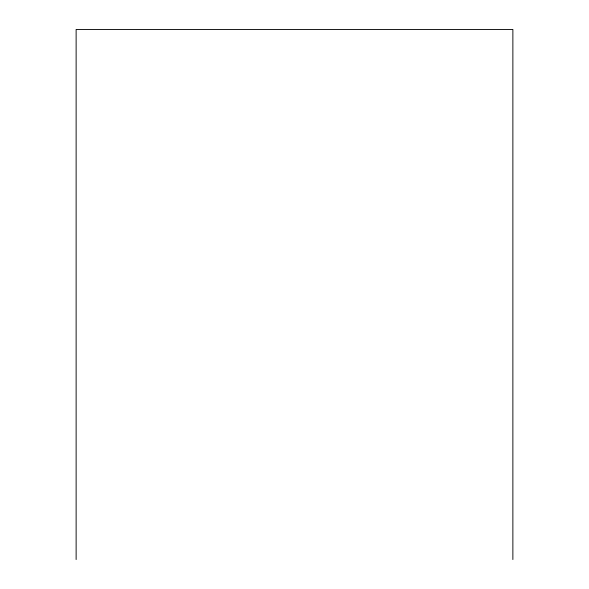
<?xml version="1.0" encoding="UTF-8"?>
<svg xmlns="http://www.w3.org/2000/svg" width="589" height="589" viewBox="0 0 589 589"><rect width="100%" height="100%" fill="white"/><g stroke="black" fill="none" stroke-linecap="round" stroke-linejoin="round"><path stroke-width="0.88" d="M512.872 559.55L512.872 29.45L76.128 29.45L76.128 559.55"/></g></svg>
